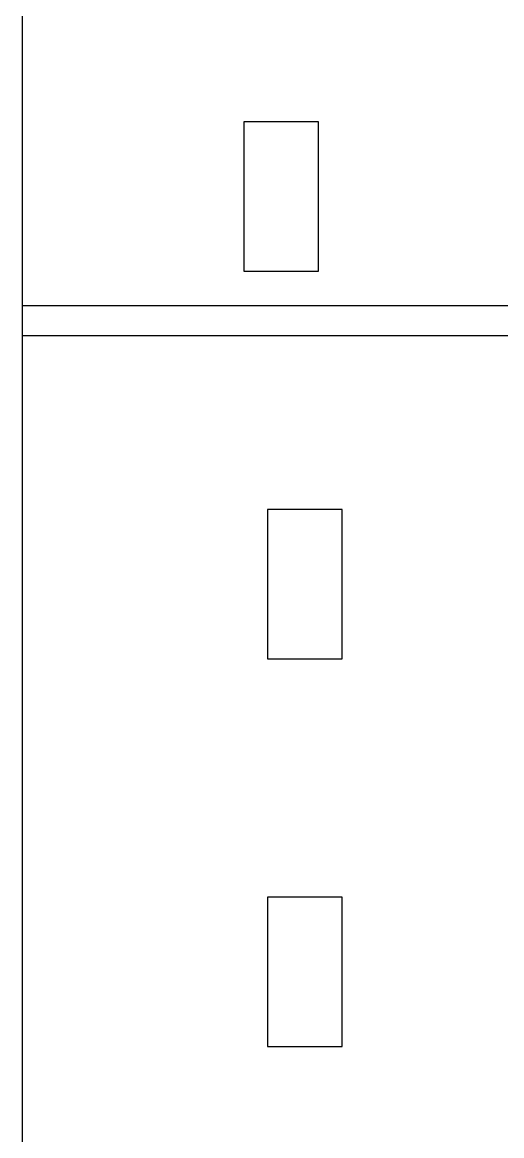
# Model space of a CAD drawing. Extents: x -19 to 297, y 0 to 420.
# Drawn here: x 251.42 to 259.44, y 296.64 to 315.26 of the extents above; entities that cross this region are included whole.
import ezdxf

# ---------------------------------------------------------------- set-up
doc = ezdxf.new("R2010")
doc.units = 0
doc.header["$MEASUREMENT"] = 0
doc.linetypes.add('K5LT_BASIC', pattern=[0])
doc.layers.add('Системный слой', color=7, linetype='Continuous')

# ---------------------------------------------------------------- blocks, each defined once
blk = doc.blocks.new('*U')
at = {"layer": 'Системный слой', "color": 5, "linetype": 'K5LT_BASIC'}
for p, q in [((256.374, 313.597), (255.124, 313.597)), ((255.124, 313.597), (255.124, 311.097)), ((256.374, 311.097), (256.374, 313.597)), ((255.124, 311.097), (256.374, 311.097)), ((256.771, 307.115), (255.521, 307.115)), ((255.521, 307.115), (255.521, 304.615)), ((256.771, 304.615), (256.771, 307.115)), ((255.521, 304.615), (256.771, 304.615)), ((256.771, 300.633), (255.521, 300.633)), ((255.521, 300.633), (255.521, 298.133)), ((256.771, 298.133), (256.771, 300.633)), ((255.521, 298.133), (256.771, 298.133))]:
    blk.add_line(p, q, dxfattribs=at)

msp = doc.modelspace()

# ---------------------------------------------------------------- linework, layer by layer
at = {"layer": 'Системный слой', "color": 5, "linetype": 'K5LT_BASIC'}
for p, q in [((251.418, 325.019), (251.418, 295.519)), ((252.667, 310.519), (251.418, 310.519)), ((272.667, 310.519), (252.667, 310.519)), ((252.667, 310.019), (251.418, 310.019)), ((251.418, 310.019), (251.418, 280.519)), ((272.667, 310.019), (252.667, 310.019))]:
    msp.add_line(p, q, dxfattribs=at)

# ---------------------------------------------------------------- block references
at = {"layer": 'Системный слой'}
msp.add_blockref('*U', (0, 0), dxfattribs=at)
msp.add_blockref('*U', (0, 0), dxfattribs=at)
msp.add_blockref('*U', (0, 0), dxfattribs=at)
msp.add_blockref('*U', (0, 0), dxfattribs=at)
msp.add_blockref('*U', (0, 0), dxfattribs=at)
msp.add_blockref('*U', (0, 0), dxfattribs=at)
msp.add_blockref('*U', (0, 0), dxfattribs=at)
msp.add_blockref('*U', (0, 0), dxfattribs=at)
msp.add_blockref('*U', (0, 0), dxfattribs=at)
msp.add_blockref('*U', (0, 0), dxfattribs=at)
msp.add_blockref('*U', (0, 0), dxfattribs=at)
msp.add_blockref('*U', (0, 0), dxfattribs=at)
msp.add_blockref('*U', (0, 0), dxfattribs=at)
msp.add_blockref('*U', (0, 0), dxfattribs=at)
msp.add_blockref('*U', (0, 0), dxfattribs=at)
msp.add_blockref('*U', (0, 0), dxfattribs=at)
msp.add_blockref('*U', (0, 0), dxfattribs=at)
msp.add_blockref('*U', (0, 0), dxfattribs=at)
msp.add_blockref('*U', (0, 0), dxfattribs=at)
msp.add_blockref('*U', (0, 0), dxfattribs=at)
msp.add_blockref('*U', (0, 0), dxfattribs=at)
msp.add_blockref('*U', (0, 0), dxfattribs=at)
msp.add_blockref('*U', (0, 0), dxfattribs=at)
msp.add_blockref('*U', (0, 0), dxfattribs=at)
msp.add_blockref('*U', (0, 0), dxfattribs=at)
msp.add_blockref('*U', (0, 0), dxfattribs=at)
msp.add_blockref('*U', (0, 0), dxfattribs=at)
msp.add_blockref('*U', (0, 0), dxfattribs=at)
msp.add_blockref('*U', (0, 0), dxfattribs=at)
msp.add_blockref('*U', (0, 0), dxfattribs=at)
msp.add_blockref('*U', (0, 0), dxfattribs=at)
msp.add_blockref('*U', (0, 0), dxfattribs=at)
msp.add_blockref('*U', (0, 0), dxfattribs=at)
msp.add_blockref('*U', (0, 0), dxfattribs=at)
msp.add_blockref('*U', (0, 0), dxfattribs=at)
msp.add_blockref('*U', (0, 0), dxfattribs=at)
msp.add_blockref('*U', (0, 0), dxfattribs=at)
msp.add_blockref('*U', (0, 0), dxfattribs=at)
msp.add_blockref('*U', (0, 0), dxfattribs=at)
msp.add_blockref('*U', (0, 0), dxfattribs=at)
msp.add_blockref('*U', (0, 0), dxfattribs=at)
msp.add_blockref('*U', (0, 0), dxfattribs=at)
msp.add_blockref('*U', (0, 0), dxfattribs=at)
msp.add_blockref('*U', (0, 0), dxfattribs=at)
msp.add_blockref('*U', (0, 0), dxfattribs=at)
msp.add_blockref('*U', (0, 0), dxfattribs=at)
msp.add_blockref('*U', (0, 0), dxfattribs=at)
msp.add_blockref('*U', (0, 0), dxfattribs=at)
msp.add_blockref('*U', (0, 0), dxfattribs=at)
msp.add_blockref('*U', (0, 0), dxfattribs=at)
msp.add_blockref('*U', (0, 0), dxfattribs=at)
msp.add_blockref('*U', (0, 0), dxfattribs=at)
msp.add_blockref('*U', (0, 0), dxfattribs=at)
msp.add_blockref('*U', (0, 0), dxfattribs=at)
msp.add_blockref('*U', (0, 0), dxfattribs=at)
msp.add_blockref('*U', (0, 0), dxfattribs=at)
msp.add_blockref('*U', (0, 0), dxfattribs=at)
msp.add_blockref('*U', (0, 0), dxfattribs=at)
msp.add_blockref('*U', (0, 0), dxfattribs=at)
msp.add_blockref('*U', (0, 0), dxfattribs=at)
msp.add_blockref('*U', (0, 0), dxfattribs=at)
msp.add_blockref('*U', (0, 0), dxfattribs=at)
msp.add_blockref('*U', (0, 0), dxfattribs=at)
msp.add_blockref('*U', (0, 0), dxfattribs=at)
msp.add_blockref('*U', (0, 0), dxfattribs=at)
msp.add_blockref('*U', (0, 0), dxfattribs=at)
msp.add_blockref('*U', (0, 0), dxfattribs=at)
msp.add_blockref('*U', (0, 0), dxfattribs=at)
msp.add_blockref('*U', (0, 0), dxfattribs=at)
msp.add_blockref('*U', (0, 0), dxfattribs=at)
msp.add_blockref('*U', (0, 0), dxfattribs=at)
msp.add_blockref('*U', (0, 0), dxfattribs=at)
msp.add_blockref('*U', (0, 0), dxfattribs=at)
msp.add_blockref('*U', (0, 0), dxfattribs=at)
msp.add_blockref('*U', (0, 0), dxfattribs=at)
msp.add_blockref('*U', (0, 0), dxfattribs=at)
msp.add_blockref('*U', (0, 0), dxfattribs=at)
msp.add_blockref('*U', (0, 0), dxfattribs=at)
msp.add_blockref('*U', (0, 0), dxfattribs=at)
msp.add_blockref('*U', (0, 0), dxfattribs=at)
msp.add_blockref('*U', (0, 0), dxfattribs=at)
msp.add_blockref('*U', (0, 0), dxfattribs=at)
msp.add_blockref('*U', (0, 0), dxfattribs=at)
msp.add_blockref('*U', (0, 0), dxfattribs=at)
msp.add_blockref('*U', (0, 0), dxfattribs=at)
msp.add_blockref('*U', (0, 0), dxfattribs=at)
msp.add_blockref('*U', (0, 0), dxfattribs=at)
msp.add_blockref('*U', (0, 0), dxfattribs=at)
msp.add_blockref('*U', (0, 0), dxfattribs=at)
msp.add_blockref('*U', (0, 0), dxfattribs=at)
msp.add_blockref('*U', (0, 0), dxfattribs=at)
msp.add_blockref('*U', (0, 0), dxfattribs=at)
msp.add_blockref('*U', (0, 0), dxfattribs=at)
msp.add_blockref('*U', (0, 0), dxfattribs=at)
msp.add_blockref('*U', (0, 0), dxfattribs=at)
msp.add_blockref('*U', (0, 0), dxfattribs=at)
msp.add_blockref('*U', (0, 0), dxfattribs=at)
msp.add_blockref('*U', (0, 0), dxfattribs=at)
msp.add_blockref('*U', (0, 0), dxfattribs=at)
msp.add_blockref('*U', (0, 0), dxfattribs=at)
msp.add_blockref('*U', (0, 0), dxfattribs=at)
msp.add_blockref('*U', (0, 0), dxfattribs=at)
msp.add_blockref('*U', (0, 0), dxfattribs=at)
msp.add_blockref('*U', (0, 0), dxfattribs=at)
msp.add_blockref('*U', (0, 0), dxfattribs=at)
msp.add_blockref('*U', (0, 0), dxfattribs=at)
msp.add_blockref('*U', (0, 0), dxfattribs=at)
msp.add_blockref('*U', (0, 0), dxfattribs=at)
msp.add_blockref('*U', (0, 0), dxfattribs=at)
msp.add_blockref('*U', (0, 0), dxfattribs=at)
msp.add_blockref('*U', (0, 0), dxfattribs=at)
msp.add_blockref('*U', (0, 0), dxfattribs=at)
msp.add_blockref('*U', (0, 0), dxfattribs=at)
msp.add_blockref('*U', (0, 0), dxfattribs=at)
msp.add_blockref('*U', (0, 0), dxfattribs=at)
msp.add_blockref('*U', (0, 0), dxfattribs=at)
msp.add_blockref('*U', (0, 0), dxfattribs=at)
msp.add_blockref('*U', (0, 0), dxfattribs=at)
msp.add_blockref('*U', (0, 0), dxfattribs=at)
msp.add_blockref('*U', (0, 0), dxfattribs=at)
msp.add_blockref('*U', (0, 0), dxfattribs=at)
msp.add_blockref('*U', (0, 0), dxfattribs=at)
msp.add_blockref('*U', (0, 0), dxfattribs=at)
msp.add_blockref('*U', (0, 0), dxfattribs=at)
msp.add_blockref('*U', (0, 0), dxfattribs=at)
msp.add_blockref('*U', (0, 0), dxfattribs=at)
msp.add_blockref('*U', (0, 0), dxfattribs=at)
msp.add_blockref('*U', (0, 0), dxfattribs=at)
msp.add_blockref('*U', (0, 0), dxfattribs=at)
msp.add_blockref('*U', (0, 0), dxfattribs=at)
msp.add_blockref('*U', (0, 0), dxfattribs=at)
msp.add_blockref('*U', (0, 0), dxfattribs=at)
msp.add_blockref('*U', (0, 0), dxfattribs=at)
msp.add_blockref('*U', (0, 0), dxfattribs=at)
msp.add_blockref('*U', (0, 0), dxfattribs=at)
msp.add_blockref('*U', (0, 0), dxfattribs=at)
msp.add_blockref('*U', (0, 0), dxfattribs=at)
msp.add_blockref('*U', (0, 0), dxfattribs=at)
msp.add_blockref('*U', (0, 0), dxfattribs=at)
msp.add_blockref('*U', (0, 0), dxfattribs=at)
msp.add_blockref('*U', (0, 0), dxfattribs=at)
msp.add_blockref('*U', (0, 0), dxfattribs=at)
msp.add_blockref('*U', (0, 0), dxfattribs=at)
msp.add_blockref('*U', (0, 0), dxfattribs=at)
msp.add_blockref('*U', (0, 0), dxfattribs=at)
msp.add_blockref('*U', (0, 0), dxfattribs=at)
msp.add_blockref('*U', (0, 0), dxfattribs=at)
msp.add_blockref('*U', (0, 0), dxfattribs=at)
msp.add_blockref('*U', (0, 0), dxfattribs=at)
msp.add_blockref('*U', (0, 0), dxfattribs=at)
msp.add_blockref('*U', (0, 0), dxfattribs=at)
msp.add_blockref('*U', (0, 0), dxfattribs=at)
msp.add_blockref('*U', (0, 0), dxfattribs=at)
msp.add_blockref('*U', (0, 0), dxfattribs=at)
msp.add_blockref('*U', (0, 0), dxfattribs=at)
msp.add_blockref('*U', (0, 0), dxfattribs=at)
msp.add_blockref('*U', (0, 0), dxfattribs=at)
msp.add_blockref('*U', (0, 0), dxfattribs=at)
msp.add_blockref('*U', (0, 0), dxfattribs=at)
msp.add_blockref('*U', (0, 0), dxfattribs=at)
msp.add_blockref('*U', (0, 0), dxfattribs=at)
msp.add_blockref('*U', (0, 0), dxfattribs=at)
msp.add_blockref('*U', (0, 0), dxfattribs=at)
msp.add_blockref('*U', (0, 0), dxfattribs=at)
msp.add_blockref('*U', (0, 0), dxfattribs=at)
msp.add_blockref('*U', (0, 0), dxfattribs=at)
msp.add_blockref('*U', (0, 0), dxfattribs=at)
msp.add_blockref('*U', (0, 0), dxfattribs=at)
msp.add_blockref('*U', (0, 0), dxfattribs=at)
msp.add_blockref('*U', (0, 0), dxfattribs=at)
msp.add_blockref('*U', (0, 0), dxfattribs=at)
msp.add_blockref('*U', (0, 0), dxfattribs=at)
msp.add_blockref('*U', (0, 0), dxfattribs=at)
msp.add_blockref('*U', (0, 0), dxfattribs=at)
msp.add_blockref('*U', (0, 0), dxfattribs=at)
msp.add_blockref('*U', (0, 0), dxfattribs=at)
msp.add_blockref('*U', (0, 0), dxfattribs=at)
msp.add_blockref('*U', (0, 0), dxfattribs=at)
msp.add_blockref('*U', (0, 0), dxfattribs=at)
msp.add_blockref('*U', (0, 0), dxfattribs=at)
msp.add_blockref('*U', (0, 0), dxfattribs=at)
msp.add_blockref('*U', (0, 0), dxfattribs=at)
msp.add_blockref('*U', (0, 0), dxfattribs=at)
msp.add_blockref('*U', (0, 0), dxfattribs=at)
msp.add_blockref('*U', (0, 0), dxfattribs=at)
msp.add_blockref('*U', (0, 0), dxfattribs=at)
msp.add_blockref('*U', (0, 0), dxfattribs=at)
msp.add_blockref('*U', (0, 0), dxfattribs=at)
msp.add_blockref('*U', (0, 0), dxfattribs=at)
msp.add_blockref('*U', (0, 0), dxfattribs=at)
msp.add_blockref('*U', (0, 0), dxfattribs=at)
msp.add_blockref('*U', (0, 0), dxfattribs=at)
msp.add_blockref('*U', (0, 0), dxfattribs=at)
msp.add_blockref('*U', (0, 0), dxfattribs=at)
msp.add_blockref('*U', (0, 0), dxfattribs=at)
msp.add_blockref('*U', (0, 0), dxfattribs=at)
msp.add_blockref('*U', (0, 0), dxfattribs=at)
msp.add_blockref('*U', (0, 0), dxfattribs=at)
msp.add_blockref('*U', (0, 0), dxfattribs=at)
msp.add_blockref('*U', (0, 0), dxfattribs=at)
msp.add_blockref('*U', (0, 0), dxfattribs=at)
msp.add_blockref('*U', (0, 0), dxfattribs=at)
msp.add_blockref('*U', (0, 0), dxfattribs=at)
msp.add_blockref('*U', (0, 0), dxfattribs=at)
msp.add_blockref('*U', (0, 0), dxfattribs=at)
msp.add_blockref('*U', (0, 0), dxfattribs=at)
msp.add_blockref('*U', (0, 0), dxfattribs=at)
msp.add_blockref('*U', (0, 0), dxfattribs=at)
msp.add_blockref('*U', (0, 0), dxfattribs=at)
msp.add_blockref('*U', (0, 0), dxfattribs=at)
msp.add_blockref('*U', (0, 0), dxfattribs=at)
msp.add_blockref('*U', (0, 0), dxfattribs=at)
msp.add_blockref('*U', (0, 0), dxfattribs=at)
msp.add_blockref('*U', (0, 0), dxfattribs=at)
msp.add_blockref('*U', (0, 0), dxfattribs=at)
msp.add_blockref('*U', (0, 0), dxfattribs=at)
msp.add_blockref('*U', (0, 0), dxfattribs=at)
msp.add_blockref('*U', (0, 0), dxfattribs=at)
msp.add_blockref('*U', (0, 0), dxfattribs=at)
msp.add_blockref('*U', (0, 0), dxfattribs=at)
msp.add_blockref('*U', (0, 0), dxfattribs=at)
msp.add_blockref('*U', (0, 0), dxfattribs=at)
msp.add_blockref('*U', (0, 0), dxfattribs=at)
msp.add_blockref('*U', (0, 0), dxfattribs=at)
msp.add_blockref('*U', (0, 0), dxfattribs=at)
msp.add_blockref('*U', (0, 0), dxfattribs=at)
msp.add_blockref('*U', (0, 0), dxfattribs=at)
msp.add_blockref('*U', (0, 0), dxfattribs=at)
msp.add_blockref('*U', (0, 0), dxfattribs=at)
msp.add_blockref('*U', (0, 0), dxfattribs=at)
msp.add_blockref('*U', (0, 0), dxfattribs=at)
msp.add_blockref('*U', (0, 0), dxfattribs=at)
msp.add_blockref('*U', (0, 0), dxfattribs=at)
msp.add_blockref('*U', (0, 0), dxfattribs=at)
msp.add_blockref('*U', (0, 0), dxfattribs=at)
msp.add_blockref('*U', (0, 0), dxfattribs=at)
msp.add_blockref('*U', (0, 0), dxfattribs=at)
msp.add_blockref('*U', (0, 0), dxfattribs=at)
msp.add_blockref('*U', (0, 0), dxfattribs=at)
msp.add_blockref('*U', (0, 0), dxfattribs=at)
msp.add_blockref('*U', (0, 0), dxfattribs=at)
msp.add_blockref('*U', (0, 0), dxfattribs=at)
msp.add_blockref('*U', (0, 0), dxfattribs=at)
msp.add_blockref('*U', (0, 0), dxfattribs=at)
msp.add_blockref('*U', (0, 0), dxfattribs=at)
msp.add_blockref('*U', (0, 0), dxfattribs=at)
msp.add_blockref('*U', (0, 0), dxfattribs=at)
msp.add_blockref('*U', (0, 0), dxfattribs=at)
msp.add_blockref('*U', (0, 0), dxfattribs=at)
msp.add_blockref('*U', (0, 0), dxfattribs=at)
msp.add_blockref('*U', (0, 0), dxfattribs=at)
msp.add_blockref('*U', (0, 0), dxfattribs=at)
msp.add_blockref('*U', (0, 0), dxfattribs=at)
msp.add_blockref('*U', (0, 0), dxfattribs=at)
msp.add_blockref('*U', (0, 0), dxfattribs=at)
msp.add_blockref('*U', (0, 0), dxfattribs=at)
msp.add_blockref('*U', (0, 0), dxfattribs=at)
msp.add_blockref('*U', (0, 0), dxfattribs=at)
msp.add_blockref('*U', (0, 0), dxfattribs=at)
msp.add_blockref('*U', (0, 0), dxfattribs=at)
msp.add_blockref('*U', (0, 0), dxfattribs=at)
msp.add_blockref('*U', (0, 0), dxfattribs=at)
msp.add_blockref('*U', (0, 0), dxfattribs=at)
msp.add_blockref('*U', (0, 0), dxfattribs=at)
msp.add_blockref('*U', (0, 0), dxfattribs=at)
msp.add_blockref('*U', (0, 0), dxfattribs=at)
msp.add_blockref('*U', (0, 0), dxfattribs=at)
msp.add_blockref('*U', (0, 0), dxfattribs=at)
msp.add_blockref('*U', (0, 0), dxfattribs=at)
msp.add_blockref('*U', (0, 0), dxfattribs=at)
msp.add_blockref('*U', (0, 0), dxfattribs=at)
msp.add_blockref('*U', (0, 0), dxfattribs=at)
msp.add_blockref('*U', (0, 0), dxfattribs=at)
msp.add_blockref('*U', (0, 0), dxfattribs=at)
msp.add_blockref('*U', (0, 0), dxfattribs=at)
msp.add_blockref('*U', (0, 0), dxfattribs=at)
msp.add_blockref('*U', (0, 0), dxfattribs=at)
msp.add_blockref('*U', (0, 0), dxfattribs=at)
msp.add_blockref('*U', (0, 0), dxfattribs=at)
msp.add_blockref('*U', (0, 0), dxfattribs=at)
msp.add_blockref('*U', (0, 0), dxfattribs=at)
msp.add_blockref('*U', (0, 0), dxfattribs=at)
msp.add_blockref('*U', (0, 0), dxfattribs=at)
msp.add_blockref('*U', (0, 0), dxfattribs=at)
msp.add_blockref('*U', (0, 0), dxfattribs=at)
msp.add_blockref('*U', (0, 0), dxfattribs=at)
msp.add_blockref('*U', (0, 0), dxfattribs=at)
msp.add_blockref('*U', (0, 0), dxfattribs=at)
msp.add_blockref('*U', (0, 0), dxfattribs=at)
msp.add_blockref('*U', (0, 0), dxfattribs=at)
msp.add_blockref('*U', (0, 0), dxfattribs=at)
msp.add_blockref('*U', (0, 0), dxfattribs=at)
msp.add_blockref('*U', (0, 0), dxfattribs=at)
msp.add_blockref('*U', (0, 0), dxfattribs=at)
msp.add_blockref('*U', (0, 0), dxfattribs=at)
msp.add_blockref('*U', (0, 0), dxfattribs=at)
msp.add_blockref('*U', (0, 0), dxfattribs=at)
msp.add_blockref('*U', (0, 0), dxfattribs=at)
msp.add_blockref('*U', (0, 0), dxfattribs=at)
msp.add_blockref('*U', (0, 0), dxfattribs=at)
msp.add_blockref('*U', (0, 0), dxfattribs=at)
msp.add_blockref('*U', (0, 0), dxfattribs=at)
msp.add_blockref('*U', (0, 0), dxfattribs=at)
msp.add_blockref('*U', (0, 0), dxfattribs=at)
msp.add_blockref('*U', (0, 0), dxfattribs=at)
msp.add_blockref('*U', (0, 0), dxfattribs=at)
msp.add_blockref('*U', (0, 0), dxfattribs=at)
msp.add_blockref('*U', (0, 0), dxfattribs=at)
msp.add_blockref('*U', (0, 0), dxfattribs=at)
msp.add_blockref('*U', (0, 0), dxfattribs=at)
msp.add_blockref('*U', (0, 0), dxfattribs=at)
msp.add_blockref('*U', (0, 0), dxfattribs=at)
msp.add_blockref('*U', (0, 0), dxfattribs=at)
msp.add_blockref('*U', (0, 0), dxfattribs=at)
msp.add_blockref('*U', (0, 0), dxfattribs=at)
msp.add_blockref('*U', (0, 0), dxfattribs=at)
msp.add_blockref('*U', (0, 0), dxfattribs=at)
msp.add_blockref('*U', (0, 0), dxfattribs=at)
msp.add_blockref('*U', (0, 0), dxfattribs=at)
msp.add_blockref('*U', (0, 0), dxfattribs=at)
msp.add_blockref('*U', (0, 0), dxfattribs=at)
msp.add_blockref('*U', (0, 0), dxfattribs=at)
msp.add_blockref('*U', (0, 0), dxfattribs=at)
msp.add_blockref('*U', (0, 0), dxfattribs=at)
msp.add_blockref('*U', (0, 0), dxfattribs=at)
msp.add_blockref('*U', (0, 0), dxfattribs=at)
msp.add_blockref('*U', (0, 0), dxfattribs=at)
msp.add_blockref('*U', (0, 0), dxfattribs=at)
msp.add_blockref('*U', (0, 0), dxfattribs=at)
msp.add_blockref('*U', (0, 0), dxfattribs=at)
msp.add_blockref('*U', (0, 0), dxfattribs=at)
msp.add_blockref('*U', (0, 0), dxfattribs=at)
msp.add_blockref('*U', (0, 0), dxfattribs=at)
msp.add_blockref('*U', (0, 0), dxfattribs=at)
msp.add_blockref('*U', (0, 0), dxfattribs=at)
msp.add_blockref('*U', (0, 0), dxfattribs=at)
msp.add_blockref('*U', (0, 0), dxfattribs=at)
msp.add_blockref('*U', (0, 0), dxfattribs=at)
msp.add_blockref('*U', (0, 0), dxfattribs=at)
msp.add_blockref('*U', (0, 0), dxfattribs=at)
msp.add_blockref('*U', (0, 0), dxfattribs=at)
msp.add_blockref('*U', (0, 0), dxfattribs=at)
msp.add_blockref('*U', (0, 0), dxfattribs=at)
msp.add_blockref('*U', (0, 0), dxfattribs=at)
msp.add_blockref('*U', (0, 0), dxfattribs=at)
msp.add_blockref('*U', (0, 0), dxfattribs=at)
msp.add_blockref('*U', (0, 0), dxfattribs=at)
msp.add_blockref('*U', (0, 0), dxfattribs=at)
msp.add_blockref('*U', (0, 0), dxfattribs=at)
msp.add_blockref('*U', (0, 0), dxfattribs=at)
msp.add_blockref('*U', (0, 0), dxfattribs=at)
msp.add_blockref('*U', (0, 0), dxfattribs=at)
msp.add_blockref('*U', (0, 0), dxfattribs=at)
msp.add_blockref('*U', (0, 0), dxfattribs=at)
msp.add_blockref('*U', (0, 0), dxfattribs=at)
msp.add_blockref('*U', (0, 0), dxfattribs=at)
msp.add_blockref('*U', (0, 0), dxfattribs=at)
msp.add_blockref('*U', (0, 0), dxfattribs=at)
msp.add_blockref('*U', (0, 0), dxfattribs=at)
msp.add_blockref('*U', (0, 0), dxfattribs=at)
msp.add_blockref('*U', (0, 0), dxfattribs=at)
msp.add_blockref('*U', (0, 0), dxfattribs=at)
msp.add_blockref('*U', (0, 0), dxfattribs=at)
msp.add_blockref('*U', (0, 0), dxfattribs=at)
msp.add_blockref('*U', (0, 0), dxfattribs=at)
msp.add_blockref('*U', (0, 0), dxfattribs=at)
msp.add_blockref('*U', (0, 0), dxfattribs=at)
msp.add_blockref('*U', (0, 0), dxfattribs=at)
msp.add_blockref('*U', (0, 0), dxfattribs=at)
msp.add_blockref('*U', (0, 0), dxfattribs=at)
msp.add_blockref('*U', (0, 0), dxfattribs=at)
msp.add_blockref('*U', (0, 0), dxfattribs=at)
msp.add_blockref('*U', (0, 0), dxfattribs=at)
msp.add_blockref('*U', (0, 0), dxfattribs=at)
msp.add_blockref('*U', (0, 0), dxfattribs=at)
msp.add_blockref('*U', (0, 0), dxfattribs=at)
msp.add_blockref('*U', (0, 0), dxfattribs=at)
msp.add_blockref('*U', (0, 0), dxfattribs=at)
msp.add_blockref('*U', (0, 0), dxfattribs=at)
msp.add_blockref('*U', (0, 0), dxfattribs=at)
msp.add_blockref('*U', (0, 0), dxfattribs=at)
msp.add_blockref('*U', (0, 0), dxfattribs=at)
msp.add_blockref('*U', (0, 0), dxfattribs=at)
msp.add_blockref('*U', (0, 0), dxfattribs=at)
msp.add_blockref('*U', (0, 0), dxfattribs=at)
msp.add_blockref('*U', (0, 0), dxfattribs=at)
msp.add_blockref('*U', (0, 0), dxfattribs=at)
msp.add_blockref('*U', (0, 0), dxfattribs=at)
msp.add_blockref('*U', (0, 0), dxfattribs=at)
msp.add_blockref('*U', (0, 0), dxfattribs=at)
msp.add_blockref('*U', (0, 0), dxfattribs=at)
msp.add_blockref('*U', (0, 0), dxfattribs=at)
msp.add_blockref('*U', (0, 0), dxfattribs=at)
msp.add_blockref('*U', (0, 0), dxfattribs=at)
msp.add_blockref('*U', (0, 0), dxfattribs=at)
msp.add_blockref('*U', (0, 0), dxfattribs=at)
msp.add_blockref('*U', (0, 0), dxfattribs=at)
msp.add_blockref('*U', (0, 0), dxfattribs=at)
msp.add_blockref('*U', (0, 0), dxfattribs=at)
msp.add_blockref('*U', (0, 0), dxfattribs=at)
msp.add_blockref('*U', (0, 0), dxfattribs=at)
msp.add_blockref('*U', (0, 0), dxfattribs=at)
msp.add_blockref('*U', (0, 0), dxfattribs=at)
msp.add_blockref('*U', (0, 0), dxfattribs=at)
msp.add_blockref('*U', (0, 0), dxfattribs=at)
msp.add_blockref('*U', (0, 0), dxfattribs=at)
msp.add_blockref('*U', (0, 0), dxfattribs=at)
msp.add_blockref('*U', (0, 0), dxfattribs=at)
msp.add_blockref('*U', (0, 0), dxfattribs=at)
msp.add_blockref('*U', (0, 0), dxfattribs=at)
msp.add_blockref('*U', (0, 0), dxfattribs=at)
msp.add_blockref('*U', (0, 0), dxfattribs=at)
msp.add_blockref('*U', (0, 0), dxfattribs=at)
msp.add_blockref('*U', (0, 0), dxfattribs=at)
msp.add_blockref('*U', (0, 0), dxfattribs=at)
msp.add_blockref('*U', (0, 0), dxfattribs=at)
msp.add_blockref('*U', (0, 0), dxfattribs=at)
msp.add_blockref('*U', (0, 0), dxfattribs=at)
msp.add_blockref('*U', (0, 0), dxfattribs=at)
msp.add_blockref('*U', (0, 0), dxfattribs=at)
msp.add_blockref('*U', (0, 0), dxfattribs=at)
msp.add_blockref('*U', (0, 0), dxfattribs=at)
msp.add_blockref('*U', (0, 0), dxfattribs=at)
msp.add_blockref('*U', (0, 0), dxfattribs=at)
msp.add_blockref('*U', (0, 0), dxfattribs=at)
msp.add_blockref('*U', (0, 0), dxfattribs=at)
msp.add_blockref('*U', (0, 0), dxfattribs=at)
msp.add_blockref('*U', (0, 0), dxfattribs=at)
msp.add_blockref('*U', (0, 0), dxfattribs=at)
msp.add_blockref('*U', (0, 0), dxfattribs=at)
msp.add_blockref('*U', (0, 0), dxfattribs=at)
msp.add_blockref('*U', (0, 0), dxfattribs=at)
msp.add_blockref('*U', (0, 0), dxfattribs=at)
msp.add_blockref('*U', (0, 0), dxfattribs=at)
msp.add_blockref('*U', (0, 0), dxfattribs=at)
msp.add_blockref('*U', (0, 0), dxfattribs=at)
msp.add_blockref('*U', (0, 0), dxfattribs=at)
msp.add_blockref('*U', (0, 0), dxfattribs=at)
msp.add_blockref('*U', (0, 0), dxfattribs=at)
msp.add_blockref('*U', (0, 0), dxfattribs=at)
msp.add_blockref('*U', (0, 0), dxfattribs=at)
msp.add_blockref('*U', (0, 0), dxfattribs=at)
msp.add_blockref('*U', (0, 0), dxfattribs=at)
msp.add_blockref('*U', (0, 0), dxfattribs=at)
msp.add_blockref('*U', (0, 0), dxfattribs=at)
msp.add_blockref('*U', (0, 0), dxfattribs=at)
msp.add_blockref('*U', (0, 0), dxfattribs=at)
msp.add_blockref('*U', (0, 0), dxfattribs=at)
msp.add_blockref('*U', (0, 0), dxfattribs=at)
msp.add_blockref('*U', (0, 0), dxfattribs=at)

doc.saveas('drawing.dxf')
